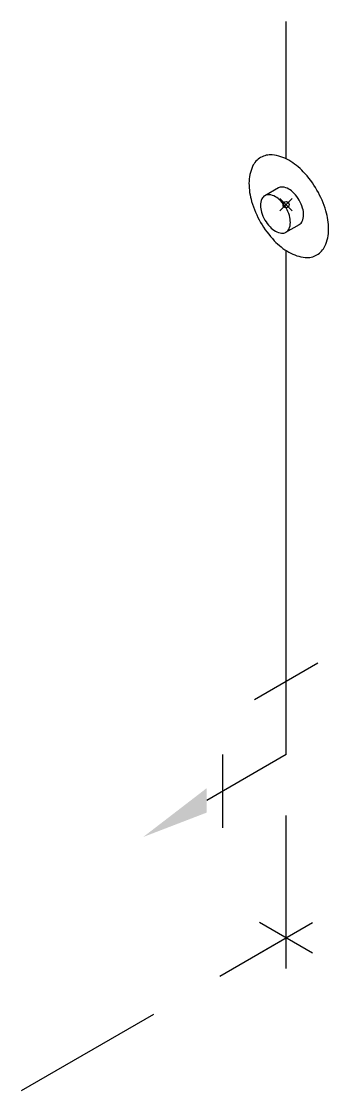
# Model space of a CAD drawing. Header units: millimetres. Extents: x -9842.64 to -9842.14, y -63.88 to -62.13.
import ezdxf

# ---------------------------------------------------------------- set-up
doc = ezdxf.new("R2010")
doc.units = ezdxf.units.MM
doc.header["$PDMODE"] = 35
doc.header["$PDSIZE"] = 0.01
doc.linetypes.add('HIDDEN', pattern=[0.375, 0.25, -0.125])
doc.layers.add('Tub_iso_instalações', color=2, linetype='Continuous')

msp = doc.modelspace()

# ---------------------------------------------------------------- linework, layer by layer
at = {"layer": 'Tub_iso_instalações', "color": 3}
for p, q in [((-9842.2052, -62.3501), (-9842.2052, -62.1251)), ((-9842.2052, -63.3251), (-9842.2052, -62.5001))]:
    msp.add_line(p, q, dxfattribs=at)
at = {"layer": 'Tub_iso_instalações'}
for p, q in [((-9842.2178, -62.3976), (-9842.2402, -62.4106)), ((-9842.2056, -62.4703), (-9842.1834, -62.4575)), ((-9842.2571, -63.2351), (-9842.1532, -63.1751)), ((-9842.3091, -63.3251), (-9842.3091, -63.4451))]:
    msp.add_line(p, q, dxfattribs=at)
at = {"layer": 'Tub_iso_instalações', "color": 3, "linetype": 'Continuous'}
msp.add_line((-9842.2052, -63.3251), (-9842.3351, -63.4001), dxfattribs=at)
at = {"layer": 'Tub_iso_instalações', "color": 1, "linetype": 'HIDDEN'}
for p, q in [((-9842.2052, -63.6751), (-9842.2052, -63.3251)), ((-9842.6382, -63.8751), (-9842.1619, -63.6001)), ((-9842.2485, -63.6501), (-9842.1619, -63.6001)), ((-9842.1619, -63.6501), (-9842.2485, -63.6001))]:
    msp.add_line(p, q, dxfattribs=at)
at = {"layer": 'Tub_iso_instalações'}
for points in [[(-9842.1547, -62.4011, 0.058752), (-9842.177, -62.3712, 0.072341), (-9842.2007, -62.3525, 0.106617), (-9842.2277, -62.3438, 0.156851), (-9842.2468, -62.3479, 0.156851), (-9842.2599, -62.3624, 0.106617), (-9842.2659, -62.3901, 0.072341), (-9842.2615, -62.42, 0.058752), (-9842.2468, -62.4542, 0.058752), (-9842.2245, -62.4841, 0.072341), (-9842.2007, -62.5028, 0.106617), (-9842.1738, -62.5115, 0.156851), (-9842.1547, -62.5074, 0.156851), (-9842.1416, -62.4929, 0.106617), (-9842.1356, -62.4652, 0.072341), (-9842.14, -62.4353, 0.058752)], [(-9842.2399, -62.4502, 0.058752), (-9842.2315, -62.4614, 0.072341), (-9842.2226, -62.4685, 0.106617), (-9842.2125, -62.4717, 0.156851), (-9842.2053, -62.4702, 0.156851), (-9842.2004, -62.4647, 0.106617), (-9842.1982, -62.4544, 0.072341), (-9842.1998, -62.4431, 0.058752), (-9842.2053, -62.4303, 0.058752), (-9842.2137, -62.4191, 0.072341), (-9842.2226, -62.4121, 0.106617), (-9842.2327, -62.4088, 0.156851), (-9842.2399, -62.4104, 0.156851), (-9842.2448, -62.4158, 0.106617), (-9842.247, -62.4262, 0.072341), (-9842.2454, -62.4374, 0.058752)]]:
    msp.add_lwpolyline(points, format="xyb", close=True, dxfattribs=at)
msp.add_lwpolyline([(-9842.1839, -62.4578, 0), (-9842.1836, -62.4576, 0.156851), (-9842.1787, -62.4522, 0.106617), (-9842.1765, -62.4418, 0.072341), (-9842.1781, -62.4306, 0.058752), (-9842.1836, -62.4178, 0.058752), (-9842.192, -62.4066, 0.072341), (-9842.2009, -62.3995, 0.106617), (-9842.211, -62.3963, 0.156851), (-9842.2182, -62.3978, 0), (-9842.2185, -62.398)], format="xyb", dxfattribs=at)
at = {"layer": 'Tub_iso_instalações', "color": 7}
msp.add_point((-9842.2052, -62.4251), dxfattribs=at)
at = {"layer": 'Tub_iso_instalações', "color": 1}
msp.add_solid([(-9842.3351, -63.4201), (-9842.3351, -63.3801), (-9842.439, -63.4601)], dxfattribs=at)

doc.saveas('drawing.dxf')
